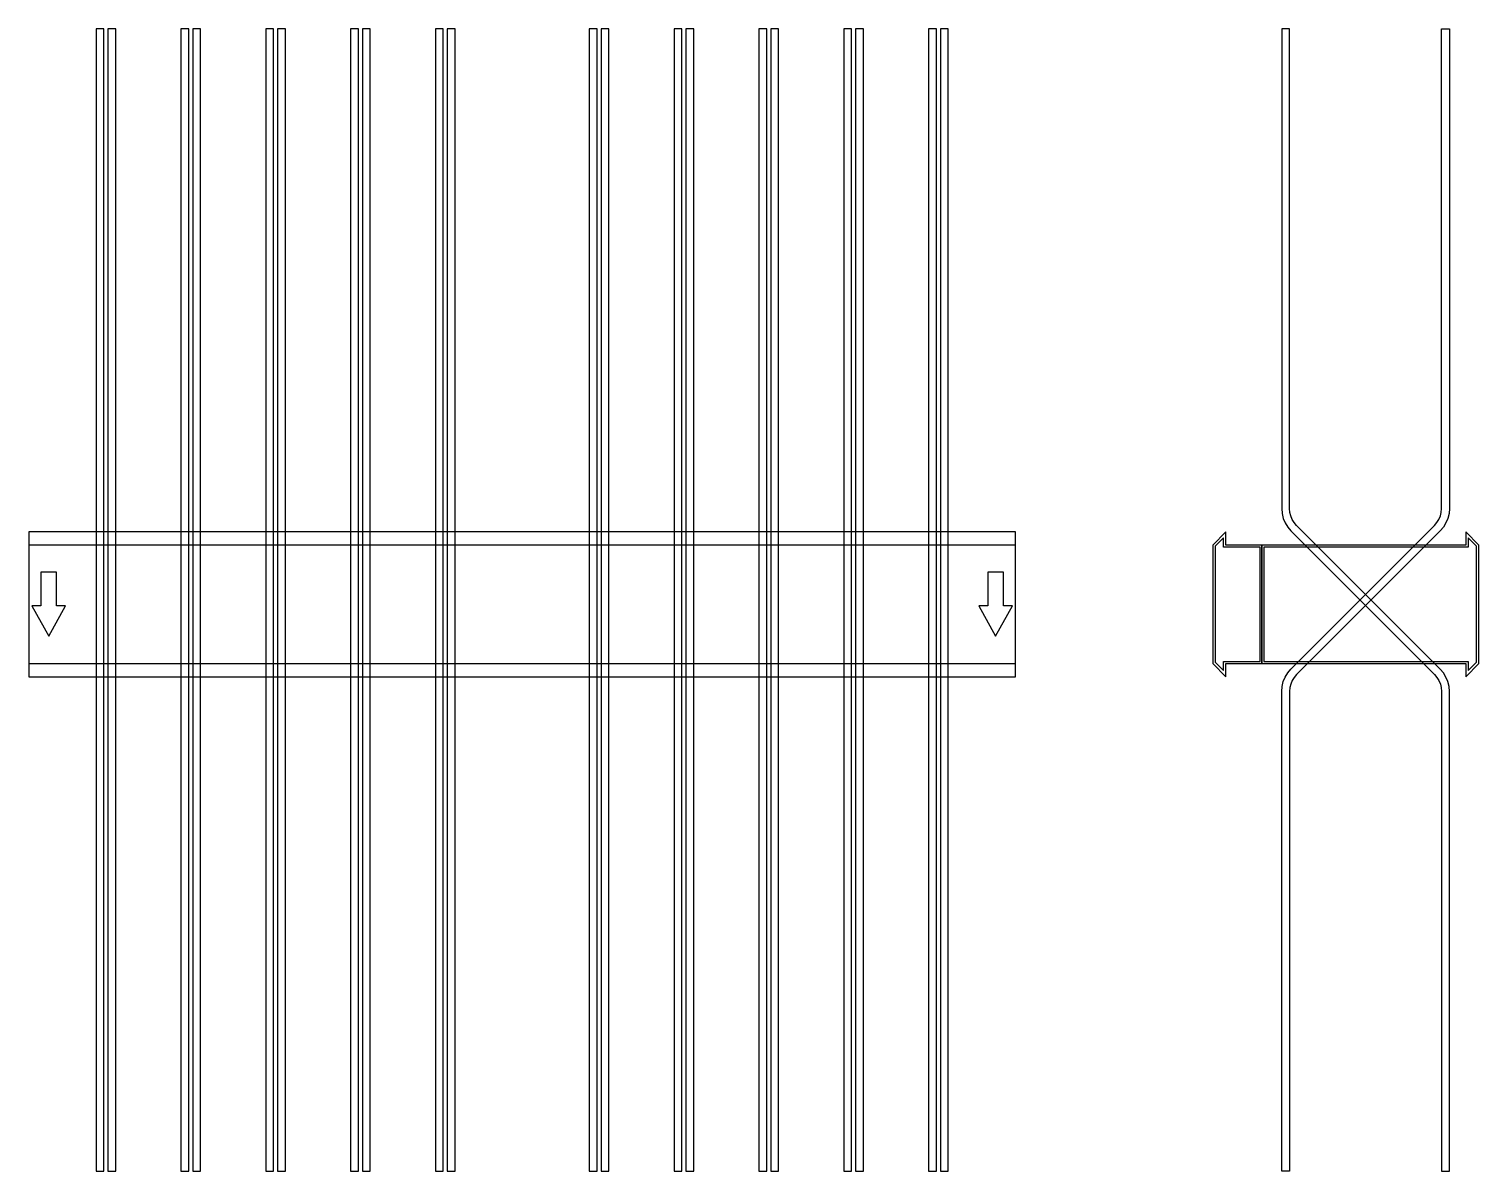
# Model space of a CAD drawing. Extents: x 0 to 1470, y -575 to 583.
import ezdxf

# ---------------------------------------------------------------- set-up
doc = ezdxf.new("R2010")
doc.units = 0
doc.layers.add('Halfen', color=7, linetype='CONTINUOUS')

msp = doc.modelspace()

# ---------------------------------------------------------------- linework, layer by layer
at = {"layer": 'Halfen', "color": 7}
for points in [[(76, -574.569), (76, 583.197), (68, 583.197), (68, -574.569)], [(88, -574.569), (88, 583.197), (80, 583.197), (80, -574.569)], [(162, -574.569), (162, 583.197), (154, 583.197), (154, -574.569)], [(174, -574.569), (174, 583.197), (166, 583.197), (166, -574.569)], [(248, -574.569), (248, 583.197), (240, 583.197), (240, -574.569)], [(260, -574.569), (260, 583.197), (252, 583.197), (252, -574.569)], [(334, -574.569), (334, 583.197), (326, 583.197), (326, -574.569)], [(346, -574.569), (346, 583.197), (338, 583.197), (338, -574.569)], [(420, -574.569), (420, 583.197), (412, 583.197), (412, -574.569)], [(432, -574.569), (432, 583.197), (424, 583.197), (424, -574.569)], [(576, -574.569), (576, 583.197), (568, 583.197), (568, -574.569)], [(588, -574.569), (588, 583.197), (580, 583.197), (580, -574.569)], [(662, -574.569), (662, 583.197), (654, 583.197), (654, -574.569)], [(674, -574.569), (674, 583.197), (666, 583.197), (666, -574.569)], [(748, -574.569), (748, 583.197), (740, 583.197), (740, -574.569)], [(760, -574.569), (760, 583.197), (752, 583.197), (752, -574.569)], [(834, -574.569), (834, 583.197), (826, 583.197), (826, -574.569)], [(846, -574.569), (846, 583.197), (838, 583.197), (838, -574.569)], [(920, -574.569), (920, 583.197), (912, 583.197), (912, -574.569)], [(932, -574.569), (932, 583.197), (924, 583.197), (924, -574.569)], [(1440, -574.569), (1440, -88.284), (1439.606, -83.278), (1438.434, -78.396), (1436.512, -73.757), (1433.889, -69.475), (1430.627, -65.657), (1285.029, 79.941), (1282.584, 82.805), (1280.616, 86.016), (1279.175, 89.495), (1278.295, 93.157), (1278, 96.912), (1278, 583.197), (1270, 583.197), (1270, 96.912), (1270.394, 91.906), (1271.566, 87.023), (1273.488, 82.384), (1276.111, 78.103), (1279.373, 74.284), (1424.971, -71.314), (1427.416, -74.177), (1429.384, -77.388), (1430.825, -80.868), (1431.705, -84.53), (1432, -88.284), (1432, -574.569)], [(1270, -574.569), (1270, -88.284), (1270.394, -83.278), (1271.566, -78.396), (1273.488, -73.757), (1276.111, -69.475), (1279.373, -65.657), (1424.971, 79.941), (1427.416, 82.805), (1429.384, 86.016), (1430.825, 89.495), (1431.705, 93.157), (1432, 96.912), (1432, 583.197), (1440, 583.197), (1440, 96.912), (1439.606, 91.906), (1438.434, 87.023), (1436.512, 82.384), (1433.889, 78.103), (1430.627, 74.284), (1285.029, -71.314), (1282.584, -74.177), (1280.616, -77.388), (1279.175, -80.868), (1278.295, -84.53), (1278, -88.284), (1278, -574.569)], [(0, -73.5), (1000, -73.5), (1000, 73.5), (0, 73.5)], [(1250, -60), (1250, 60), (1213.5, 60), (1213.5, 73.5), (1200, 60), (1200, -60), (1213.5, -73.5), (1213.5, -60)], [(1470, -60), (1470, 60), (1456.5, 73.5), (1456.5, 60), (1250, 60), (1250, -60), (1456.5, -60), (1456.5, -73.5)], [(0, -60), (1000, -60), (1000, 60), (0, 60)], [(1248, -58), (1248, 58), (1211, 58), (1211, 67.25), (1202.5, 58.75), (1202.5, -58.75), (1211, -67.25), (1211, -58)], [(1467.5, -58.75), (1467.5, 58.75), (1459, 67.25), (1459, 58), (1252, 58), (1252, -58), (1459, -58), (1459, -67.25)], [(20, -32.5), (37, -1.5), (28, -1.5), (28, 32.5), (12, 32.5), (12, -1.5), (3, -1.5)], [(980, -32.5), (997, -1.5), (988, -1.5), (988, 32.5), (972, 32.5), (972, -1.5), (963, -1.5)]]:
    msp.add_lwpolyline(points, close=True, dxfattribs=at)

doc.saveas('drawing.dxf')
